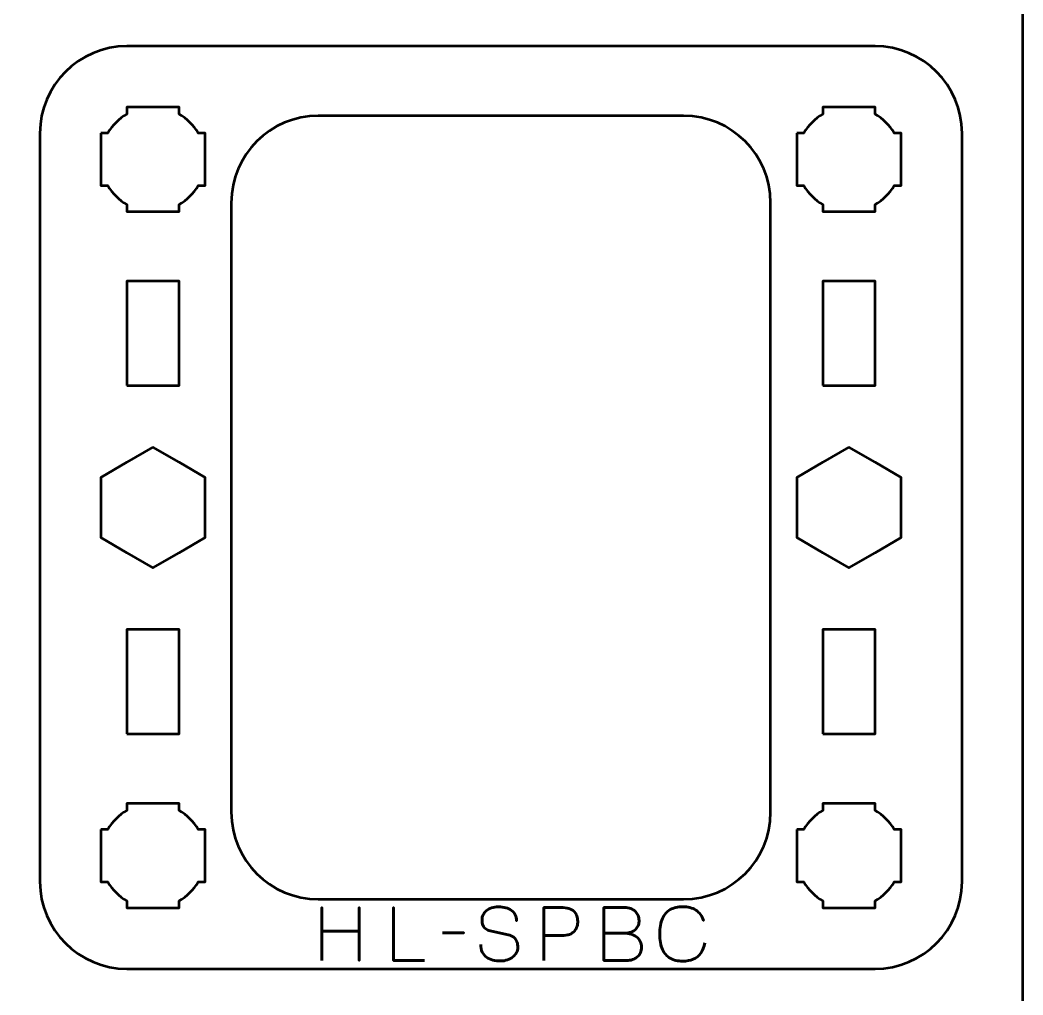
# Model space of a CAD drawing. Header units: centimetres. Extents: x -21 to 0, y -29.7 to 0.
# Drawn here: x -5.76 to 0, y -11.65 to -6.05 of the extents above; entities that cross this region are included whole.
import ezdxf

# ---------------------------------------------------------------- set-up
doc = ezdxf.new("R2010")
doc.units = ezdxf.units.CM
doc.header["$MEASUREMENT"] = 0
doc.layers.add('Layer 1', color=7, linetype='Continuous')

msp = doc.modelspace()

# ---------------------------------------------------------------- linework, layer by layer
at = {"layer": 'Layer 1', "lineweight": 53}
for points in [[(-5.15, -8.15), (-4.85, -8.15), (-4.85, -7.55), (-5.15, -7.55), (-5.15, -8.15)], [(-1.15, -8.15), (-0.85, -8.15), (-0.85, -7.55), (-1.15, -7.55), (-1.15, -8.15)], [(-5.15, -10.15), (-4.85, -10.15), (-4.85, -9.55), (-5.15, -9.55), (-5.15, -10.15)], [(-1.15, -10.15), (-0.85, -10.15), (-0.85, -9.55), (-1.15, -9.55), (-1.15, -10.15)]]:
    msp.add_lwpolyline(points, close=True, dxfattribs=at)
at = {"layer": 'Layer 1', "color": 1, "lineweight": 53}
msp.add_open_spline([(-21.00003, -29.19995), (-21.00003, -29.19995), (-21.00003, -2.89992), (-21.00003, -2.89992), (-21.00003, -2.89992), (-21.00003, -2.81709), (-20.93286, -2.74992), (-20.85003, -2.74992), (-20.85003, -2.74992), (-20.7672, -2.74992), (-20.70003, -2.68275), (-20.70003, -2.59992), (-20.70003, -2.59992), (-20.70003, -2.51709), (-20.7672, -2.44992), (-20.85003, -2.44992), (-20.85003, -2.44992), (-20.93286, -2.44992), (-21.00003, -2.38275), (-21.00003, -2.29992), (-21.00003, -2.29992), (-21.00003, -2.21709), (-20.93286, -2.14992), (-20.85003, -2.14992), (-20.85003, -2.14992), (-20.7672, -2.14992), (-20.70003, -2.08275), (-20.70003, -1.99992), (-20.70003, -1.99992), (-20.70003, -1.91709), (-20.7672, -1.84992), (-20.85003, -1.84992), (-20.85003, -1.84992), (-20.93286, -1.84992), (-21.00003, -1.78275), (-21.00003, -1.69992), (-21.00003, -1.69992), (-21.00003, -1.61709), (-20.93286, -1.54992), (-20.85003, -1.54992), (-20.85003, -1.54992), (-20.7672, -1.54992), (-20.70003, -1.48275), (-20.70003, -1.39992), (-20.70003, -1.39992), (-20.70003, -1.31709), (-20.7672, -1.24992), (-20.85003, -1.24992), (-20.85003, -1.24992), (-20.93286, -1.24992), (-21.00003, -1.18275), (-21.00003, -1.09992), (-21.00003, -1.09992), (-21.00003, -1.09992), (-21.00003, -0.49992), (-21.00003, -0.49992), (-21.00003, -0.49992), (-21.00003, -0.22295), (-20.77694, 0.00004), (-20.49994, 0.00004), (-20.49994, 0.00004), (-20.49994, 0.00004), (-0.50008, 0.00004), (-0.50008, 0.00004), (-0.50008, 0.00004), (-0.22294, 0.00004), (0.00002, -0.22295), (0.00002, -0.49992), (0.00002, -0.49992), (0.00002, -0.49992), (0.00002, -29.19995), (0.00002, -29.19995), (0.00002, -29.19995), (0.00002, -29.47695), (-0.22294, -29.70004), (-0.50008, -29.70004), (-0.50008, -29.70004), (-0.50008, -29.70004), (-20.49994, -29.70004), (-20.49994, -29.70004), (-20.49994, -29.70004), (-20.77694, -29.70004), (-21.00003, -29.47695), (-21.00003, -29.19995)], degree=3, knots=[0, 0, 0, 0, 0.047619, 0.047619, 0.047619, 0.047619, 0.0952381, 0.0952381, 0.0952381, 0.0952381, 0.1428571, 0.1428571, 0.1428571, 0.1428571, 0.1904762, 0.1904762, 0.1904762, 0.1904762, 0.2380952, 0.2380952, 0.2380952, 0.2380952, 0.2857143, 0.2857143, 0.2857143, 0.2857143, 0.3333333, 0.3333333, 0.3333333, 0.3333333, 0.3809524, 0.3809524, 0.3809524, 0.3809524, 0.4285714, 0.4285714, 0.4285714, 0.4285714, 0.4761905, 0.4761905, 0.4761905, 0.4761905, 0.5238095, 0.5238095, 0.5238095, 0.5238095, 0.5714286, 0.5714286, 0.5714286, 0.5714286, 0.6190476, 0.6190476, 0.6190476, 0.6190476, 0.6666667, 0.6666667, 0.6666667, 0.6666667, 0.7142857, 0.7142857, 0.7142857, 0.7142857, 0.7619048, 0.7619048, 0.7619048, 0.7619048, 0.8095238, 0.8095238, 0.8095238, 0.8095238, 0.8571429, 0.8571429, 0.8571429, 0.8571429, 0.9047619, 0.9047619, 0.9047619, 0.9047619, 0.952381, 0.952381, 0.952381, 0.952381, 1, 1, 1, 1], dxfattribs=at)
at = {"layer": 'Layer 1', "color": 3, "lineweight": 53}
msp.add_open_spline([(-5.65, -11), (-5.65, -11), (-5.65, -6.7), (-5.65, -6.7), (-5.65, -6.7), (-5.65, -6.42391), (-5.42609, -6.2), (-5.15, -6.2), (-5.15, -6.2), (-5.15, -6.2), (-0.85, -6.2), (-0.85, -6.2), (-0.85, -6.2), (-0.57391, -6.2), (-0.35, -6.42391), (-0.35, -6.7), (-0.35, -6.7), (-0.35, -6.7), (-0.35, -11), (-0.35, -11), (-0.35, -11), (-0.35, -11.27609), (-0.57391, -11.5), (-0.85, -11.5), (-0.85, -11.5), (-0.85, -11.5), (-5.15, -11.5), (-5.15, -11.5), (-5.15, -11.5), (-5.42609, -11.5), (-5.65, -11.27609), (-5.65, -11)], degree=3, knots=[0, 0, 0, 0, 0.125, 0.125, 0.125, 0.125, 0.25, 0.25, 0.25, 0.25, 0.375, 0.375, 0.375, 0.375, 0.5, 0.5, 0.5, 0.5, 0.625, 0.625, 0.625, 0.625, 0.75, 0.75, 0.75, 0.75, 0.875, 0.875, 0.875, 0.875, 1, 1, 1, 1], dxfattribs=at)
at = {"layer": 'Layer 1', "lineweight": 53}
for points, knots in [([(-5.3, -6.7), (-5.3, -6.7), (-5.25985, -6.7), (-5.25985, -6.7), (-5.25985, -6.7), (-5.2335, -6.65447), (-5.19553, -6.6165), (-5.15, -6.59015), (-5.15, -6.59015), (-5.15, -6.59015), (-5.15, -6.55), (-5.15, -6.55), (-5.15, -6.55), (-5.15, -6.55), (-5, -6.55), (-5, -6.55), (-5, -6.55), (-5, -6.55), (-4.85, -6.55), (-4.85, -6.55), (-4.85, -6.55), (-4.85, -6.55), (-4.85, -6.59015), (-4.85, -6.59015), (-4.85, -6.59015), (-4.80447, -6.6165), (-4.7665, -6.65447), (-4.74015, -6.7), (-4.74015, -6.7), (-4.74015, -6.7), (-4.7, -6.7), (-4.7, -6.7), (-4.7, -6.7), (-4.7, -6.7), (-4.7, -6.85), (-4.7, -6.85), (-4.7, -6.85), (-4.7, -6.85), (-4.7, -7), (-4.7, -7), (-4.7, -7), (-4.7, -7), (-4.74015, -7), (-4.74015, -7), (-4.74015, -7), (-4.7665, -7.04553), (-4.80447, -7.0835), (-4.85, -7.10985), (-4.85, -7.10985), (-4.85, -7.10985), (-4.85, -7.15), (-4.85, -7.15), (-4.85, -7.15), (-4.85, -7.15), (-5, -7.15), (-5, -7.15), (-5, -7.15), (-5, -7.15), (-5.15, -7.15), (-5.15, -7.15), (-5.15, -7.15), (-5.15, -7.15), (-5.15, -7.10985), (-5.15, -7.10985), (-5.15, -7.10985), (-5.19553, -7.0835), (-5.2335, -7.04553), (-5.25985, -7), (-5.25985, -7), (-5.25985, -7), (-5.3, -7), (-5.3, -7), (-5.3, -7), (-5.3, -7), (-5.3, -6.85), (-5.3, -6.85), (-5.3, -6.85), (-5.3, -6.85), (-5.3, -6.7), (-5.3, -6.7)], [0, 0, 0, 0, 0.05, 0.05, 0.05, 0.05, 0.1, 0.1, 0.1, 0.1, 0.15, 0.15, 0.15, 0.15, 0.2, 0.2, 0.2, 0.2, 0.25, 0.25, 0.25, 0.25, 0.3, 0.3, 0.3, 0.3, 0.35, 0.35, 0.35, 0.35, 0.4, 0.4, 0.4, 0.4, 0.45, 0.45, 0.45, 0.45, 0.5, 0.5, 0.5, 0.5, 0.55, 0.55, 0.55, 0.55, 0.6, 0.6, 0.6, 0.6, 0.65, 0.65, 0.65, 0.65, 0.7, 0.7, 0.7, 0.7, 0.75, 0.75, 0.75, 0.75, 0.8, 0.8, 0.8, 0.8, 0.85, 0.85, 0.85, 0.85, 0.9, 0.9, 0.9, 0.9, 0.95, 0.95, 0.95, 0.95, 1, 1, 1, 1]), ([(-1.3, -6.7), (-1.3, -6.7), (-1.25985, -6.7), (-1.25985, -6.7), (-1.25985, -6.7), (-1.2335, -6.65447), (-1.19553, -6.6165), (-1.15, -6.59015), (-1.15, -6.59015), (-1.15, -6.59015), (-1.15, -6.55), (-1.15, -6.55), (-1.15, -6.55), (-1.15, -6.55), (-1, -6.55), (-1, -6.55), (-1, -6.55), (-1, -6.55), (-0.85, -6.55), (-0.85, -6.55), (-0.85, -6.55), (-0.85, -6.55), (-0.85, -6.59015), (-0.85, -6.59015), (-0.85, -6.59015), (-0.80447, -6.6165), (-0.7665, -6.65447), (-0.74015, -6.7), (-0.74015, -6.7), (-0.74015, -6.7), (-0.7, -6.7), (-0.7, -6.7), (-0.7, -6.7), (-0.7, -6.7), (-0.7, -6.85), (-0.7, -6.85), (-0.7, -6.85), (-0.7, -6.85), (-0.7, -7), (-0.7, -7), (-0.7, -7), (-0.7, -7), (-0.74015, -7), (-0.74015, -7), (-0.74015, -7), (-0.7665, -7.04553), (-0.80447, -7.0835), (-0.85, -7.10985), (-0.85, -7.10985), (-0.85, -7.10985), (-0.85, -7.15), (-0.85, -7.15), (-0.85, -7.15), (-0.85, -7.15), (-1, -7.15), (-1, -7.15), (-1, -7.15), (-1, -7.15), (-1.15, -7.15), (-1.15, -7.15), (-1.15, -7.15), (-1.15, -7.15), (-1.15, -7.10985), (-1.15, -7.10985), (-1.15, -7.10985), (-1.19553, -7.0835), (-1.2335, -7.04553), (-1.25985, -7), (-1.25985, -7), (-1.25985, -7), (-1.3, -7), (-1.3, -7), (-1.3, -7), (-1.3, -7), (-1.3, -6.85), (-1.3, -6.85), (-1.3, -6.85), (-1.3, -6.85), (-1.3, -6.7), (-1.3, -6.7)], [0, 0, 0, 0, 0.05, 0.05, 0.05, 0.05, 0.1, 0.1, 0.1, 0.1, 0.15, 0.15, 0.15, 0.15, 0.2, 0.2, 0.2, 0.2, 0.25, 0.25, 0.25, 0.25, 0.3, 0.3, 0.3, 0.3, 0.35, 0.35, 0.35, 0.35, 0.4, 0.4, 0.4, 0.4, 0.45, 0.45, 0.45, 0.45, 0.5, 0.5, 0.5, 0.5, 0.55, 0.55, 0.55, 0.55, 0.6, 0.6, 0.6, 0.6, 0.65, 0.65, 0.65, 0.65, 0.7, 0.7, 0.7, 0.7, 0.75, 0.75, 0.75, 0.75, 0.8, 0.8, 0.8, 0.8, 0.85, 0.85, 0.85, 0.85, 0.9, 0.9, 0.9, 0.9, 0.95, 0.95, 0.95, 0.95, 1, 1, 1, 1]), ([(-4.55, -10.6), (-4.55, -10.6), (-4.55, -7.1), (-4.55, -7.1), (-4.55, -7.1), (-4.55, -6.82391), (-4.32609, -6.6), (-4.05, -6.6), (-4.05, -6.6), (-4.05, -6.6), (-1.95, -6.6), (-1.95, -6.6), (-1.95, -6.6), (-1.67391, -6.6), (-1.45, -6.82391), (-1.45, -7.1), (-1.45, -7.1), (-1.45, -7.1), (-1.45, -10.6), (-1.45, -10.6), (-1.45, -10.6), (-1.45, -10.87609), (-1.67391, -11.1), (-1.95, -11.1), (-1.95, -11.1), (-1.95, -11.1), (-4.05, -11.1), (-4.05, -11.1), (-4.05, -11.1), (-4.32609, -11.1), (-4.55, -10.87609), (-4.55, -10.6)], [0, 0, 0, 0, 0.125, 0.125, 0.125, 0.125, 0.25, 0.25, 0.25, 0.25, 0.375, 0.375, 0.375, 0.375, 0.5, 0.5, 0.5, 0.5, 0.625, 0.625, 0.625, 0.625, 0.75, 0.75, 0.75, 0.75, 0.875, 0.875, 0.875, 0.875, 1, 1, 1, 1]), ([(-5, -8.50359), (-5, -8.50359), (-4.85, -8.59019), (-4.85, -8.59019), (-4.85, -8.59019), (-4.85, -8.59019), (-4.7, -8.67679), (-4.7, -8.67679), (-4.7, -8.67679), (-4.7, -8.67679), (-4.7, -8.85), (-4.7, -8.85), (-4.7, -8.85), (-4.7, -8.85), (-4.7, -9.02321), (-4.7, -9.02321), (-4.7, -9.02321), (-4.7, -9.02321), (-4.85, -9.10981), (-4.85, -9.10981), (-4.85, -9.10981), (-4.85, -9.10981), (-5, -9.19641), (-5, -9.19641), (-5, -9.19641), (-5, -9.19641), (-5.15, -9.10981), (-5.15, -9.10981), (-5.15, -9.10981), (-5.15, -9.10981), (-5.3, -9.02321), (-5.3, -9.02321), (-5.3, -9.02321), (-5.3, -9.02321), (-5.3, -8.85), (-5.3, -8.85), (-5.3, -8.85), (-5.3, -8.85), (-5.3, -8.67679), (-5.3, -8.67679), (-5.3, -8.67679), (-5.3, -8.67679), (-5.15, -8.59019), (-5.15, -8.59019), (-5.15, -8.59019), (-5.15, -8.59019), (-5, -8.50359), (-5, -8.50359)], [0, 0, 0, 0, 0.0833333, 0.0833333, 0.0833333, 0.0833333, 0.1666667, 0.1666667, 0.1666667, 0.1666667, 0.25, 0.25, 0.25, 0.25, 0.3333333, 0.3333333, 0.3333333, 0.3333333, 0.4166667, 0.4166667, 0.4166667, 0.4166667, 0.5, 0.5, 0.5, 0.5, 0.5833333, 0.5833333, 0.5833333, 0.5833333, 0.6666667, 0.6666667, 0.6666667, 0.6666667, 0.75, 0.75, 0.75, 0.75, 0.8333333, 0.8333333, 0.8333333, 0.8333333, 0.9166667, 0.9166667, 0.9166667, 0.9166667, 1, 1, 1, 1]), ([(-1, -8.50359), (-1, -8.50359), (-0.85, -8.59019), (-0.85, -8.59019), (-0.85, -8.59019), (-0.85, -8.59019), (-0.7, -8.67679), (-0.7, -8.67679), (-0.7, -8.67679), (-0.7, -8.67679), (-0.7, -8.85), (-0.7, -8.85), (-0.7, -8.85), (-0.7, -8.85), (-0.7, -9.02321), (-0.7, -9.02321), (-0.7, -9.02321), (-0.7, -9.02321), (-0.85, -9.10981), (-0.85, -9.10981), (-0.85, -9.10981), (-0.85, -9.10981), (-1, -9.19641), (-1, -9.19641), (-1, -9.19641), (-1, -9.19641), (-1.15, -9.10981), (-1.15, -9.10981), (-1.15, -9.10981), (-1.15, -9.10981), (-1.3, -9.02321), (-1.3, -9.02321), (-1.3, -9.02321), (-1.3, -9.02321), (-1.3, -8.85), (-1.3, -8.85), (-1.3, -8.85), (-1.3, -8.85), (-1.3, -8.67679), (-1.3, -8.67679), (-1.3, -8.67679), (-1.3, -8.67679), (-1.15, -8.59019), (-1.15, -8.59019), (-1.15, -8.59019), (-1.15, -8.59019), (-1, -8.50359), (-1, -8.50359)], [0, 0, 0, 0, 0.0833333, 0.0833333, 0.0833333, 0.0833333, 0.1666667, 0.1666667, 0.1666667, 0.1666667, 0.25, 0.25, 0.25, 0.25, 0.3333333, 0.3333333, 0.3333333, 0.3333333, 0.4166667, 0.4166667, 0.4166667, 0.4166667, 0.5, 0.5, 0.5, 0.5, 0.5833333, 0.5833333, 0.5833333, 0.5833333, 0.6666667, 0.6666667, 0.6666667, 0.6666667, 0.75, 0.75, 0.75, 0.75, 0.8333333, 0.8333333, 0.8333333, 0.8333333, 0.9166667, 0.9166667, 0.9166667, 0.9166667, 1, 1, 1, 1]), ([(-5.3, -10.7), (-5.3, -10.7), (-5.25985, -10.7), (-5.25985, -10.7), (-5.25985, -10.7), (-5.2335, -10.65447), (-5.19553, -10.6165), (-5.15, -10.59015), (-5.15, -10.59015), (-5.15, -10.59015), (-5.15, -10.55), (-5.15, -10.55), (-5.15, -10.55), (-5.15, -10.55), (-5, -10.55), (-5, -10.55), (-5, -10.55), (-5, -10.55), (-4.85, -10.55), (-4.85, -10.55), (-4.85, -10.55), (-4.85, -10.55), (-4.85, -10.59015), (-4.85, -10.59015), (-4.85, -10.59015), (-4.80447, -10.6165), (-4.7665, -10.65447), (-4.74015, -10.7), (-4.74015, -10.7), (-4.74015, -10.7), (-4.7, -10.7), (-4.7, -10.7), (-4.7, -10.7), (-4.7, -10.7), (-4.7, -10.85), (-4.7, -10.85), (-4.7, -10.85), (-4.7, -10.85), (-4.7, -11), (-4.7, -11), (-4.7, -11), (-4.7, -11), (-4.74015, -11), (-4.74015, -11), (-4.74015, -11), (-4.7665, -11.04553), (-4.80447, -11.0835), (-4.85, -11.10985), (-4.85, -11.10985), (-4.85, -11.10985), (-4.85, -11.15), (-4.85, -11.15), (-4.85, -11.15), (-4.85, -11.15), (-5, -11.15), (-5, -11.15), (-5, -11.15), (-5, -11.15), (-5.15, -11.15), (-5.15, -11.15), (-5.15, -11.15), (-5.15, -11.15), (-5.15, -11.10985), (-5.15, -11.10985), (-5.15, -11.10985), (-5.19553, -11.0835), (-5.2335, -11.04553), (-5.25985, -11), (-5.25985, -11), (-5.25985, -11), (-5.3, -11), (-5.3, -11), (-5.3, -11), (-5.3, -11), (-5.3, -10.85), (-5.3, -10.85), (-5.3, -10.85), (-5.3, -10.85), (-5.3, -10.7), (-5.3, -10.7)], [0, 0, 0, 0, 0.05, 0.05, 0.05, 0.05, 0.1, 0.1, 0.1, 0.1, 0.15, 0.15, 0.15, 0.15, 0.2, 0.2, 0.2, 0.2, 0.25, 0.25, 0.25, 0.25, 0.3, 0.3, 0.3, 0.3, 0.35, 0.35, 0.35, 0.35, 0.4, 0.4, 0.4, 0.4, 0.45, 0.45, 0.45, 0.45, 0.5, 0.5, 0.5, 0.5, 0.55, 0.55, 0.55, 0.55, 0.6, 0.6, 0.6, 0.6, 0.65, 0.65, 0.65, 0.65, 0.7, 0.7, 0.7, 0.7, 0.75, 0.75, 0.75, 0.75, 0.8, 0.8, 0.8, 0.8, 0.85, 0.85, 0.85, 0.85, 0.9, 0.9, 0.9, 0.9, 0.95, 0.95, 0.95, 0.95, 1, 1, 1, 1]), ([(-1.3, -10.7), (-1.3, -10.7), (-1.25985, -10.7), (-1.25985, -10.7), (-1.25985, -10.7), (-1.2335, -10.65447), (-1.19553, -10.6165), (-1.15, -10.59015), (-1.15, -10.59015), (-1.15, -10.59015), (-1.15, -10.55), (-1.15, -10.55), (-1.15, -10.55), (-1.15, -10.55), (-1, -10.55), (-1, -10.55), (-1, -10.55), (-1, -10.55), (-0.85, -10.55), (-0.85, -10.55), (-0.85, -10.55), (-0.85, -10.55), (-0.85, -10.59015), (-0.85, -10.59015), (-0.85, -10.59015), (-0.80447, -10.6165), (-0.7665, -10.65447), (-0.74015, -10.7), (-0.74015, -10.7), (-0.74015, -10.7), (-0.7, -10.7), (-0.7, -10.7), (-0.7, -10.7), (-0.7, -10.7), (-0.7, -10.85), (-0.7, -10.85), (-0.7, -10.85), (-0.7, -10.85), (-0.7, -11), (-0.7, -11), (-0.7, -11), (-0.7, -11), (-0.74015, -11), (-0.74015, -11), (-0.74015, -11), (-0.7665, -11.04553), (-0.80447, -11.0835), (-0.85, -11.10985), (-0.85, -11.10985), (-0.85, -11.10985), (-0.85, -11.15), (-0.85, -11.15), (-0.85, -11.15), (-0.85, -11.15), (-1, -11.15), (-1, -11.15), (-1, -11.15), (-1, -11.15), (-1.15, -11.15), (-1.15, -11.15), (-1.15, -11.15), (-1.15, -11.15), (-1.15, -11.10985), (-1.15, -11.10985), (-1.15, -11.10985), (-1.19553, -11.0835), (-1.2335, -11.04553), (-1.25985, -11), (-1.25985, -11), (-1.25985, -11), (-1.3, -11), (-1.3, -11), (-1.3, -11), (-1.3, -11), (-1.3, -10.85), (-1.3, -10.85), (-1.3, -10.85), (-1.3, -10.85), (-1.3, -10.7), (-1.3, -10.7)], [0, 0, 0, 0, 0.05, 0.05, 0.05, 0.05, 0.1, 0.1, 0.1, 0.1, 0.15, 0.15, 0.15, 0.15, 0.2, 0.2, 0.2, 0.2, 0.25, 0.25, 0.25, 0.25, 0.3, 0.3, 0.3, 0.3, 0.35, 0.35, 0.35, 0.35, 0.4, 0.4, 0.4, 0.4, 0.45, 0.45, 0.45, 0.45, 0.5, 0.5, 0.5, 0.5, 0.55, 0.55, 0.55, 0.55, 0.6, 0.6, 0.6, 0.6, 0.65, 0.65, 0.65, 0.65, 0.7, 0.7, 0.7, 0.7, 0.75, 0.75, 0.75, 0.75, 0.8, 0.8, 0.8, 0.8, 0.85, 0.85, 0.85, 0.85, 0.9, 0.9, 0.9, 0.9, 0.95, 0.95, 0.95, 0.95, 1, 1, 1, 1])]:
    msp.add_open_spline(points, degree=3, knots=knots, dxfattribs=at)
at = {"layer": 'Layer 1', "color": 5, "lineweight": 53}
for points, knots in [([(-4.02996, -11.45244), (-4.02996, -11.45244), (-4.02996, -11.28353), (-4.02996, -11.28353), (-4.02996, -11.28353), (-4.02996, -11.28353), (-3.81449, -11.28353), (-3.81449, -11.28353), (-3.81449, -11.28353), (-3.81449, -11.28353), (-3.81449, -11.45244), (-3.81449, -11.45244), (-3.81449, -11.45244), (-3.81449, -11.45244), (-3.81449, -11.14764), (-3.81449, -11.14764), (-3.81449, -11.14764), (-3.81449, -11.14764), (-3.81449, -11.28353), (-3.81449, -11.28353), (-3.81449, -11.28353), (-3.81449, -11.28353), (-4.02996, -11.28353), (-4.02996, -11.28353), (-4.02996, -11.28353), (-4.02996, -11.28353), (-4.02996, -11.14764), (-4.02996, -11.14764), (-4.02996, -11.14764), (-4.02996, -11.14764), (-4.02996, -11.45244), (-4.02996, -11.45244)], [0, 0, 0, 0, 0.125, 0.125, 0.125, 0.125, 0.25, 0.25, 0.25, 0.25, 0.375, 0.375, 0.375, 0.375, 0.5, 0.5, 0.5, 0.5, 0.625, 0.625, 0.625, 0.625, 0.75, 0.75, 0.75, 0.75, 0.875, 0.875, 0.875, 0.875, 1, 1, 1, 1]), ([(-3.43857, -11.45244), (-3.43857, -11.45244), (-3.61679, -11.45244), (-3.61679, -11.45244), (-3.61679, -11.45244), (-3.61679, -11.45244), (-3.61679, -11.14722), (-3.61679, -11.14722), (-3.61679, -11.14722), (-3.61679, -11.14722), (-3.61679, -11.45244), (-3.61679, -11.45244), (-3.61679, -11.45244), (-3.61679, -11.45244), (-3.43857, -11.45244), (-3.43857, -11.45244)], [0, 0, 0, 0, 0.25, 0.25, 0.25, 0.25, 0.5, 0.5, 0.5, 0.5, 0.75, 0.75, 0.75, 0.75, 1, 1, 1, 1]), ([(-3.11642, -11.36015), (-3.11628, -11.37702), (-3.11332, -11.39148), (-3.10739, -11.40355), (-3.10739, -11.40355), (-3.10153, -11.41554), (-3.09335, -11.42535), (-3.08305, -11.43297), (-3.08305, -11.43297), (-3.07268, -11.44052), (-3.06075, -11.44609), (-3.04728, -11.44969), (-3.04728, -11.44969), (-3.03387, -11.45322), (-3.01948, -11.45498), (-3.00424, -11.45498), (-3.00424, -11.45498), (-2.98886, -11.45491), (-2.97503, -11.45265), (-2.96268, -11.44835), (-2.96268, -11.44835), (-2.9504, -11.44404), (-2.93989, -11.43826), (-2.93107, -11.43099), (-2.93107, -11.43099), (-2.92232, -11.42372), (-2.91555, -11.41561), (-2.91075, -11.40658), (-2.91075, -11.40658), (-2.90595, -11.39755), (-2.90341, -11.38831), (-2.90306, -11.37878), (-2.90306, -11.37878), (-2.90264, -11.36629), (-2.90447, -11.35486), (-2.90849, -11.34456), (-2.90849, -11.34456), (-2.91252, -11.33426), (-2.91873, -11.32565), (-2.92712, -11.3186), (-2.92712, -11.3186), (-2.93545, -11.31154), (-2.94596, -11.3066), (-2.95852, -11.30385), (-2.95852, -11.30385), (-2.95852, -11.30385), (-3.06223, -11.28141), (-3.06223, -11.28141), (-3.06223, -11.28141), (-3.07197, -11.27937), (-3.08037, -11.27591), (-3.08728, -11.27111), (-3.08728, -11.27111), (-3.0942, -11.26625), (-3.09956, -11.25954), (-3.10323, -11.25093), (-3.10323, -11.25093), (-3.1069, -11.2424), (-3.1088, -11.23153), (-3.1088, -11.21834), (-3.1088, -11.21834), (-3.1088, -11.20832), (-3.10675, -11.19887), (-3.10259, -11.18998), (-3.10259, -11.18998), (-3.0985, -11.18109), (-3.09243, -11.17325), (-3.08446, -11.16634), (-3.08446, -11.16634), (-3.07649, -11.1595), (-3.06661, -11.15413), (-3.0549, -11.15025), (-3.0549, -11.15025), (-3.04311, -11.1463), (-3.02964, -11.14433), (-3.0144, -11.14426), (-3.0144, -11.14426), (-2.99909, -11.14426), (-2.98505, -11.14602), (-2.97221, -11.14955), (-2.97221, -11.14955), (-2.95944, -11.15308), (-2.94836, -11.15816), (-2.93905, -11.16493), (-2.93905, -11.16493), (-2.92973, -11.1717), (-2.92254, -11.18003), (-2.9176, -11.18976), (-2.9176, -11.18976), (-2.91266, -11.19957), (-2.91033, -11.21079), (-2.91068, -11.22342), (-2.91068, -11.22342), (-2.91033, -11.21079), (-2.91266, -11.19957), (-2.9176, -11.18976), (-2.9176, -11.18976), (-2.92254, -11.18003), (-2.92973, -11.1717), (-2.93905, -11.16493), (-2.93905, -11.16493), (-2.94836, -11.15816), (-2.95944, -11.15308), (-2.97221, -11.14955), (-2.97221, -11.14955), (-2.98505, -11.14602), (-2.99909, -11.14426), (-3.0144, -11.14426), (-3.0144, -11.14426), (-3.02964, -11.14433), (-3.04311, -11.1463), (-3.0549, -11.15025), (-3.0549, -11.15025), (-3.06661, -11.15413), (-3.07649, -11.1595), (-3.08446, -11.16634), (-3.08446, -11.16634), (-3.09243, -11.17325), (-3.0985, -11.18109), (-3.10259, -11.18998), (-3.10259, -11.18998), (-3.10675, -11.19887), (-3.1088, -11.20832), (-3.1088, -11.21834), (-3.1088, -11.21834), (-3.1088, -11.23153), (-3.10697, -11.2424), (-3.10344, -11.25086), (-3.10344, -11.25086), (-3.09984, -11.2594), (-3.09455, -11.26603), (-3.08763, -11.2709), (-3.08763, -11.2709), (-3.08072, -11.2757), (-3.07225, -11.27923), (-3.06223, -11.28141), (-3.06223, -11.28141), (-3.06223, -11.28141), (-2.95852, -11.30385), (-2.95852, -11.30385), (-2.95852, -11.30385), (-2.94568, -11.3066), (-2.93509, -11.31154), (-2.92677, -11.3186), (-2.92677, -11.3186), (-2.91837, -11.32565), (-2.91223, -11.33426), (-2.90828, -11.34456), (-2.90828, -11.34456), (-2.9044, -11.35486), (-2.90264, -11.36629), (-2.90306, -11.37878), (-2.90306, -11.37878), (-2.90341, -11.38831), (-2.90595, -11.39755), (-2.91075, -11.40658), (-2.91075, -11.40658), (-2.91555, -11.41561), (-2.92232, -11.42372), (-2.93107, -11.43099), (-2.93107, -11.43099), (-2.93989, -11.43826), (-2.9504, -11.44404), (-2.96268, -11.44835), (-2.96268, -11.44835), (-2.97503, -11.45265), (-2.98886, -11.45491), (-3.00424, -11.45498), (-3.00424, -11.45498), (-3.01948, -11.45498), (-3.03387, -11.45322), (-3.04728, -11.44969), (-3.04728, -11.44969), (-3.06075, -11.44609), (-3.07268, -11.44052), (-3.08305, -11.43297), (-3.08305, -11.43297), (-3.09335, -11.42535), (-3.10153, -11.41554), (-3.10739, -11.40355), (-3.10739, -11.40355), (-3.11332, -11.39148), (-3.11628, -11.37702), (-3.11642, -11.36015)], [0, 0, 0, 0, 0.0217391, 0.0217391, 0.0217391, 0.0217391, 0.0434783, 0.0434783, 0.0434783, 0.0434783, 0.0652174, 0.0652174, 0.0652174, 0.0652174, 0.0869565, 0.0869565, 0.0869565, 0.0869565, 0.1086957, 0.1086957, 0.1086957, 0.1086957, 0.1304348, 0.1304348, 0.1304348, 0.1304348, 0.1521739, 0.1521739, 0.1521739, 0.1521739, 0.173913, 0.173913, 0.173913, 0.173913, 0.1956522, 0.1956522, 0.1956522, 0.1956522, 0.2173913, 0.2173913, 0.2173913, 0.2173913, 0.2391304, 0.2391304, 0.2391304, 0.2391304, 0.2608696, 0.2608696, 0.2608696, 0.2608696, 0.2826087, 0.2826087, 0.2826087, 0.2826087, 0.3043478, 0.3043478, 0.3043478, 0.3043478, 0.326087, 0.326087, 0.326087, 0.326087, 0.3478261, 0.3478261, 0.3478261, 0.3478261, 0.3695652, 0.3695652, 0.3695652, 0.3695652, 0.3913043, 0.3913043, 0.3913043, 0.3913043, 0.4130435, 0.4130435, 0.4130435, 0.4130435, 0.4347826, 0.4347826, 0.4347826, 0.4347826, 0.4565217, 0.4565217, 0.4565217, 0.4565217, 0.4782609, 0.4782609, 0.4782609, 0.4782609, 0.5, 0.5, 0.5, 0.5, 0.5217391, 0.5217391, 0.5217391, 0.5217391, 0.5434783, 0.5434783, 0.5434783, 0.5434783, 0.5652174, 0.5652174, 0.5652174, 0.5652174, 0.5869565, 0.5869565, 0.5869565, 0.5869565, 0.6086957, 0.6086957, 0.6086957, 0.6086957, 0.6304348, 0.6304348, 0.6304348, 0.6304348, 0.6521739, 0.6521739, 0.6521739, 0.6521739, 0.673913, 0.673913, 0.673913, 0.673913, 0.6956522, 0.6956522, 0.6956522, 0.6956522, 0.7173913, 0.7173913, 0.7173913, 0.7173913, 0.7391304, 0.7391304, 0.7391304, 0.7391304, 0.7608696, 0.7608696, 0.7608696, 0.7608696, 0.7826087, 0.7826087, 0.7826087, 0.7826087, 0.8043478, 0.8043478, 0.8043478, 0.8043478, 0.826087, 0.826087, 0.826087, 0.826087, 0.8478261, 0.8478261, 0.8478261, 0.8478261, 0.8695652, 0.8695652, 0.8695652, 0.8695652, 0.8913043, 0.8913043, 0.8913043, 0.8913043, 0.9130435, 0.9130435, 0.9130435, 0.9130435, 0.9347826, 0.9347826, 0.9347826, 0.9347826, 0.9565217, 0.9565217, 0.9565217, 0.9565217, 0.9782609, 0.9782609, 0.9782609, 0.9782609, 1, 1, 1, 1]), ([(-2.75447, -11.45244), (-2.75447, -11.45244), (-2.75447, -11.14722), (-2.75447, -11.14722), (-2.75447, -11.14722), (-2.75447, -11.14722), (-2.6571, -11.14722), (-2.6571, -11.14722), (-2.6571, -11.14722), (-2.63763, -11.14729), (-2.62162, -11.14948), (-2.60899, -11.15371), (-2.60899, -11.15371), (-2.59643, -11.15787), (-2.58655, -11.16366), (-2.57942, -11.171), (-2.57942, -11.171), (-2.5723, -11.17826), (-2.56722, -11.18659), (-2.56411, -11.19597), (-2.56411, -11.19597), (-2.56108, -11.20536), (-2.55932, -11.21516), (-2.55889, -11.22554), (-2.55889, -11.22554), (-2.5584, -11.23591), (-2.5596, -11.24607), (-2.56242, -11.25594), (-2.56242, -11.25594), (-2.56531, -11.26582), (-2.57018, -11.27478), (-2.57717, -11.28283), (-2.57717, -11.28283), (-2.58408, -11.29087), (-2.59346, -11.29729), (-2.60525, -11.30202), (-2.60525, -11.30202), (-2.61703, -11.30681), (-2.63163, -11.30921), (-2.64906, -11.30935), (-2.64906, -11.30935), (-2.64906, -11.30935), (-2.75447, -11.30935), (-2.75447, -11.30935), (-2.75447, -11.30935), (-2.75447, -11.30935), (-2.64906, -11.30935), (-2.64906, -11.30935), (-2.64906, -11.30935), (-2.63199, -11.30921), (-2.61752, -11.30681), (-2.60581, -11.30202), (-2.60581, -11.30202), (-2.59403, -11.29729), (-2.58464, -11.29087), (-2.57759, -11.28283), (-2.57759, -11.28283), (-2.5706, -11.27478), (-2.56559, -11.26582), (-2.56263, -11.25594), (-2.56263, -11.25594), (-2.55967, -11.24607), (-2.5584, -11.23591), (-2.55889, -11.22554), (-2.55889, -11.22554), (-2.55932, -11.21516), (-2.56108, -11.20536), (-2.56425, -11.19597), (-2.56425, -11.19597), (-2.56736, -11.18659), (-2.57258, -11.17826), (-2.57971, -11.171), (-2.57971, -11.171), (-2.5869, -11.16366), (-2.59678, -11.15787), (-2.60934, -11.15371), (-2.60934, -11.15371), (-2.62197, -11.14948), (-2.63784, -11.14729), (-2.6571, -11.14722), (-2.6571, -11.14722), (-2.6571, -11.14722), (-2.75447, -11.14722), (-2.75447, -11.14722), (-2.75447, -11.14722), (-2.75447, -11.14722), (-2.75447, -11.45244), (-2.75447, -11.45244)], [0, 0, 0, 0, 0.0454545, 0.0454545, 0.0454545, 0.0454545, 0.0909091, 0.0909091, 0.0909091, 0.0909091, 0.1363636, 0.1363636, 0.1363636, 0.1363636, 0.1818182, 0.1818182, 0.1818182, 0.1818182, 0.2272727, 0.2272727, 0.2272727, 0.2272727, 0.2727273, 0.2727273, 0.2727273, 0.2727273, 0.3181818, 0.3181818, 0.3181818, 0.3181818, 0.3636364, 0.3636364, 0.3636364, 0.3636364, 0.4090909, 0.4090909, 0.4090909, 0.4090909, 0.4545455, 0.4545455, 0.4545455, 0.4545455, 0.5, 0.5, 0.5, 0.5, 0.5454545, 0.5454545, 0.5454545, 0.5454545, 0.5909091, 0.5909091, 0.5909091, 0.5909091, 0.6363636, 0.6363636, 0.6363636, 0.6363636, 0.6818182, 0.6818182, 0.6818182, 0.6818182, 0.7272727, 0.7272727, 0.7272727, 0.7272727, 0.7727273, 0.7727273, 0.7727273, 0.7727273, 0.8181818, 0.8181818, 0.8181818, 0.8181818, 0.8636364, 0.8636364, 0.8636364, 0.8636364, 0.9090909, 0.9090909, 0.9090909, 0.9090909, 0.9545455, 0.9545455, 0.9545455, 0.9545455, 1, 1, 1, 1]), ([(-2.40819, -11.29538), (-2.40819, -11.29538), (-2.29093, -11.29538), (-2.29093, -11.29538), (-2.29093, -11.29538), (-2.27569, -11.29531), (-2.26271, -11.2932), (-2.25177, -11.28903), (-2.25177, -11.28903), (-2.2409, -11.28494), (-2.23209, -11.27937), (-2.22524, -11.27238), (-2.22524, -11.27238), (-2.2184, -11.2654), (-2.21346, -11.2575), (-2.21035, -11.24875), (-2.21035, -11.24875), (-2.20732, -11.24007), (-2.20591, -11.23104), (-2.20626, -11.22173), (-2.20626, -11.22173), (-2.20669, -11.21241), (-2.20866, -11.20338), (-2.21219, -11.19456), (-2.21219, -11.19456), (-2.21565, -11.18574), (-2.22087, -11.17777), (-2.22771, -11.17064), (-2.22771, -11.17064), (-2.23455, -11.16352), (-2.24309, -11.15787), (-2.25346, -11.15371), (-2.25346, -11.15371), (-2.26384, -11.14948), (-2.27604, -11.14729), (-2.29008, -11.14722), (-2.29008, -11.14722), (-2.29008, -11.14722), (-2.40819, -11.14722), (-2.40819, -11.14722), (-2.40819, -11.14722), (-2.40819, -11.14722), (-2.40819, -11.45244), (-2.40819, -11.45244), (-2.40819, -11.45244), (-2.40819, -11.45244), (-2.27823, -11.45244), (-2.27823, -11.45244), (-2.27823, -11.45244), (-2.26609, -11.45244), (-2.2548, -11.45068), (-2.24436, -11.44722), (-2.24436, -11.44722), (-2.23392, -11.44369), (-2.22482, -11.43868), (-2.21692, -11.43198), (-2.21692, -11.43198), (-2.20908, -11.42535), (-2.20295, -11.4173), (-2.19857, -11.40778), (-2.19857, -11.40778), (-2.1942, -11.39825), (-2.19194, -11.38746), (-2.19187, -11.37539), (-2.19187, -11.37539), (-2.19215, -11.36326), (-2.19469, -11.35232), (-2.19956, -11.34252), (-2.19956, -11.34252), (-2.20443, -11.33271), (-2.2112, -11.32431), (-2.21995, -11.31726), (-2.21995, -11.31726), (-2.2287, -11.31027), (-2.23914, -11.30484), (-2.25114, -11.3011), (-2.25114, -11.3011), (-2.26313, -11.29736), (-2.27639, -11.29546), (-2.29093, -11.29538), (-2.29093, -11.29538), (-2.27639, -11.29546), (-2.26313, -11.29736), (-2.25114, -11.3011), (-2.25114, -11.3011), (-2.23914, -11.30484), (-2.2287, -11.31027), (-2.21995, -11.31726), (-2.21995, -11.31726), (-2.2112, -11.32431), (-2.20443, -11.33271), (-2.19956, -11.34252), (-2.19956, -11.34252), (-2.19469, -11.35232), (-2.19215, -11.36326), (-2.19187, -11.37539), (-2.19187, -11.37539), (-2.19194, -11.38746), (-2.1942, -11.39825), (-2.19857, -11.40778), (-2.19857, -11.40778), (-2.20295, -11.4173), (-2.20908, -11.42535), (-2.21692, -11.43198), (-2.21692, -11.43198), (-2.22482, -11.43868), (-2.23392, -11.44369), (-2.24436, -11.44722), (-2.24436, -11.44722), (-2.2548, -11.45068), (-2.26609, -11.45244), (-2.27823, -11.45244), (-2.27823, -11.45244), (-2.27823, -11.45244), (-2.40819, -11.45244), (-2.40819, -11.45244), (-2.40819, -11.45244), (-2.40819, -11.45244), (-2.40819, -11.14722), (-2.40819, -11.14722), (-2.40819, -11.14722), (-2.40819, -11.14722), (-2.29008, -11.14722), (-2.29008, -11.14722), (-2.29008, -11.14722), (-2.27604, -11.14729), (-2.26384, -11.14948), (-2.25346, -11.15371), (-2.25346, -11.15371), (-2.24309, -11.15787), (-2.23455, -11.16352), (-2.22771, -11.17064), (-2.22771, -11.17064), (-2.22087, -11.17777), (-2.21565, -11.18574), (-2.21219, -11.19456), (-2.21219, -11.19456), (-2.20866, -11.20338), (-2.20669, -11.21241), (-2.20626, -11.22173), (-2.20626, -11.22173), (-2.20591, -11.23104), (-2.20732, -11.24007), (-2.21035, -11.24875), (-2.21035, -11.24875), (-2.21346, -11.2575), (-2.2184, -11.2654), (-2.22524, -11.27238), (-2.22524, -11.27238), (-2.23209, -11.27937), (-2.2409, -11.28494), (-2.25177, -11.28903), (-2.25177, -11.28903), (-2.26271, -11.2932), (-2.27569, -11.29531), (-2.29093, -11.29538), (-2.29093, -11.29538), (-2.29093, -11.29538), (-2.40819, -11.29538), (-2.40819, -11.29538)], [0, 0, 0, 0, 0.025, 0.025, 0.025, 0.025, 0.05, 0.05, 0.05, 0.05, 0.075, 0.075, 0.075, 0.075, 0.1, 0.1, 0.1, 0.1, 0.125, 0.125, 0.125, 0.125, 0.15, 0.15, 0.15, 0.15, 0.175, 0.175, 0.175, 0.175, 0.2, 0.2, 0.2, 0.2, 0.225, 0.225, 0.225, 0.225, 0.25, 0.25, 0.25, 0.25, 0.275, 0.275, 0.275, 0.275, 0.3, 0.3, 0.3, 0.3, 0.325, 0.325, 0.325, 0.325, 0.35, 0.35, 0.35, 0.35, 0.375, 0.375, 0.375, 0.375, 0.4, 0.4, 0.4, 0.4, 0.425, 0.425, 0.425, 0.425, 0.45, 0.45, 0.45, 0.45, 0.475, 0.475, 0.475, 0.475, 0.5, 0.5, 0.5, 0.5, 0.525, 0.525, 0.525, 0.525, 0.55, 0.55, 0.55, 0.55, 0.575, 0.575, 0.575, 0.575, 0.6, 0.6, 0.6, 0.6, 0.625, 0.625, 0.625, 0.625, 0.65, 0.65, 0.65, 0.65, 0.675, 0.675, 0.675, 0.675, 0.7, 0.7, 0.7, 0.7, 0.725, 0.725, 0.725, 0.725, 0.75, 0.75, 0.75, 0.75, 0.775, 0.775, 0.775, 0.775, 0.8, 0.8, 0.8, 0.8, 0.825, 0.825, 0.825, 0.825, 0.85, 0.85, 0.85, 0.85, 0.875, 0.875, 0.875, 0.875, 0.9, 0.9, 0.9, 0.9, 0.925, 0.925, 0.925, 0.925, 0.95, 0.95, 0.95, 0.95, 0.975, 0.975, 0.975, 0.975, 1, 1, 1, 1]), ([(-1.82865, -11.34999), (-1.83317, -11.37419), (-1.84107, -11.39416), (-1.85215, -11.40982), (-1.85215, -11.40982), (-1.86329, -11.42542), (-1.87755, -11.43699), (-1.8949, -11.44454), (-1.8949, -11.44454), (-1.91219, -11.45209), (-1.93251, -11.4559), (-1.95565, -11.45583), (-1.95565, -11.45583), (-1.9838, -11.4559), (-2.00772, -11.45046), (-2.02734, -11.43939), (-2.02734, -11.43939), (-2.04695, -11.42838), (-2.06191, -11.41138), (-2.07221, -11.38831), (-2.07221, -11.38831), (-2.08251, -11.36523), (-2.08766, -11.33567), (-2.08773, -11.29962), (-2.08773, -11.29962), (-2.08766, -11.26371), (-2.08251, -11.23421), (-2.07221, -11.21114), (-2.07221, -11.21114), (-2.06191, -11.18807), (-2.04695, -11.171), (-2.02734, -11.15992), (-2.02734, -11.15992), (-2.00772, -11.14884), (-1.9838, -11.14334), (-1.95565, -11.14341), (-1.95565, -11.14341), (-1.92552, -11.14334), (-1.90027, -11.14976), (-1.87995, -11.16267), (-1.87995, -11.16267), (-1.8597, -11.17558), (-1.84481, -11.19555), (-1.83543, -11.22257), (-1.83543, -11.22257), (-1.84481, -11.19555), (-1.8597, -11.17558), (-1.87995, -11.16267), (-1.87995, -11.16267), (-1.90027, -11.14976), (-1.92552, -11.14334), (-1.95565, -11.14341), (-1.95565, -11.14341), (-1.9838, -11.14334), (-2.00772, -11.14884), (-2.02734, -11.15992), (-2.02734, -11.15992), (-2.04695, -11.171), (-2.06191, -11.18807), (-2.07221, -11.21114), (-2.07221, -11.21114), (-2.08251, -11.23421), (-2.08766, -11.26371), (-2.08773, -11.29962), (-2.08773, -11.29962), (-2.08766, -11.33567), (-2.08251, -11.36523), (-2.07221, -11.38831), (-2.07221, -11.38831), (-2.06191, -11.41138), (-2.04695, -11.42838), (-2.02734, -11.43939), (-2.02734, -11.43939), (-2.00772, -11.45046), (-1.9838, -11.4559), (-1.95565, -11.45583), (-1.95565, -11.45583), (-1.93251, -11.4559), (-1.91219, -11.45209), (-1.8949, -11.44454), (-1.8949, -11.44454), (-1.87755, -11.43699), (-1.86329, -11.42542), (-1.85215, -11.40982), (-1.85215, -11.40982), (-1.84107, -11.39416), (-1.83317, -11.37419), (-1.82865, -11.34999)], [0, 0, 0, 0, 0.0454545, 0.0454545, 0.0454545, 0.0454545, 0.0909091, 0.0909091, 0.0909091, 0.0909091, 0.1363636, 0.1363636, 0.1363636, 0.1363636, 0.1818182, 0.1818182, 0.1818182, 0.1818182, 0.2272727, 0.2272727, 0.2272727, 0.2272727, 0.2727273, 0.2727273, 0.2727273, 0.2727273, 0.3181818, 0.3181818, 0.3181818, 0.3181818, 0.3636364, 0.3636364, 0.3636364, 0.3636364, 0.4090909, 0.4090909, 0.4090909, 0.4090909, 0.4545455, 0.4545455, 0.4545455, 0.4545455, 0.5, 0.5, 0.5, 0.5, 0.5454545, 0.5454545, 0.5454545, 0.5454545, 0.5909091, 0.5909091, 0.5909091, 0.5909091, 0.6363636, 0.6363636, 0.6363636, 0.6363636, 0.6818182, 0.6818182, 0.6818182, 0.6818182, 0.7272727, 0.7272727, 0.7272727, 0.7272727, 0.7727273, 0.7727273, 0.7727273, 0.7727273, 0.8181818, 0.8181818, 0.8181818, 0.8181818, 0.8636364, 0.8636364, 0.8636364, 0.8636364, 0.9090909, 0.9090909, 0.9090909, 0.9090909, 0.9545455, 0.9545455, 0.9545455, 0.9545455, 1, 1, 1, 1]), ([(-3.33655, -11.29284), (-3.33655, -11.29284), (-3.21336, -11.29284), (-3.21336, -11.29284), (-3.21336, -11.29284), (-3.21336, -11.29284), (-3.33655, -11.29284), (-3.33655, -11.29284)], [0, 0, 0, 0, 0.5, 0.5, 0.5, 0.5, 1, 1, 1, 1])]:
    msp.add_open_spline(points, degree=3, knots=knots, dxfattribs=at)

doc.saveas('drawing.dxf')
